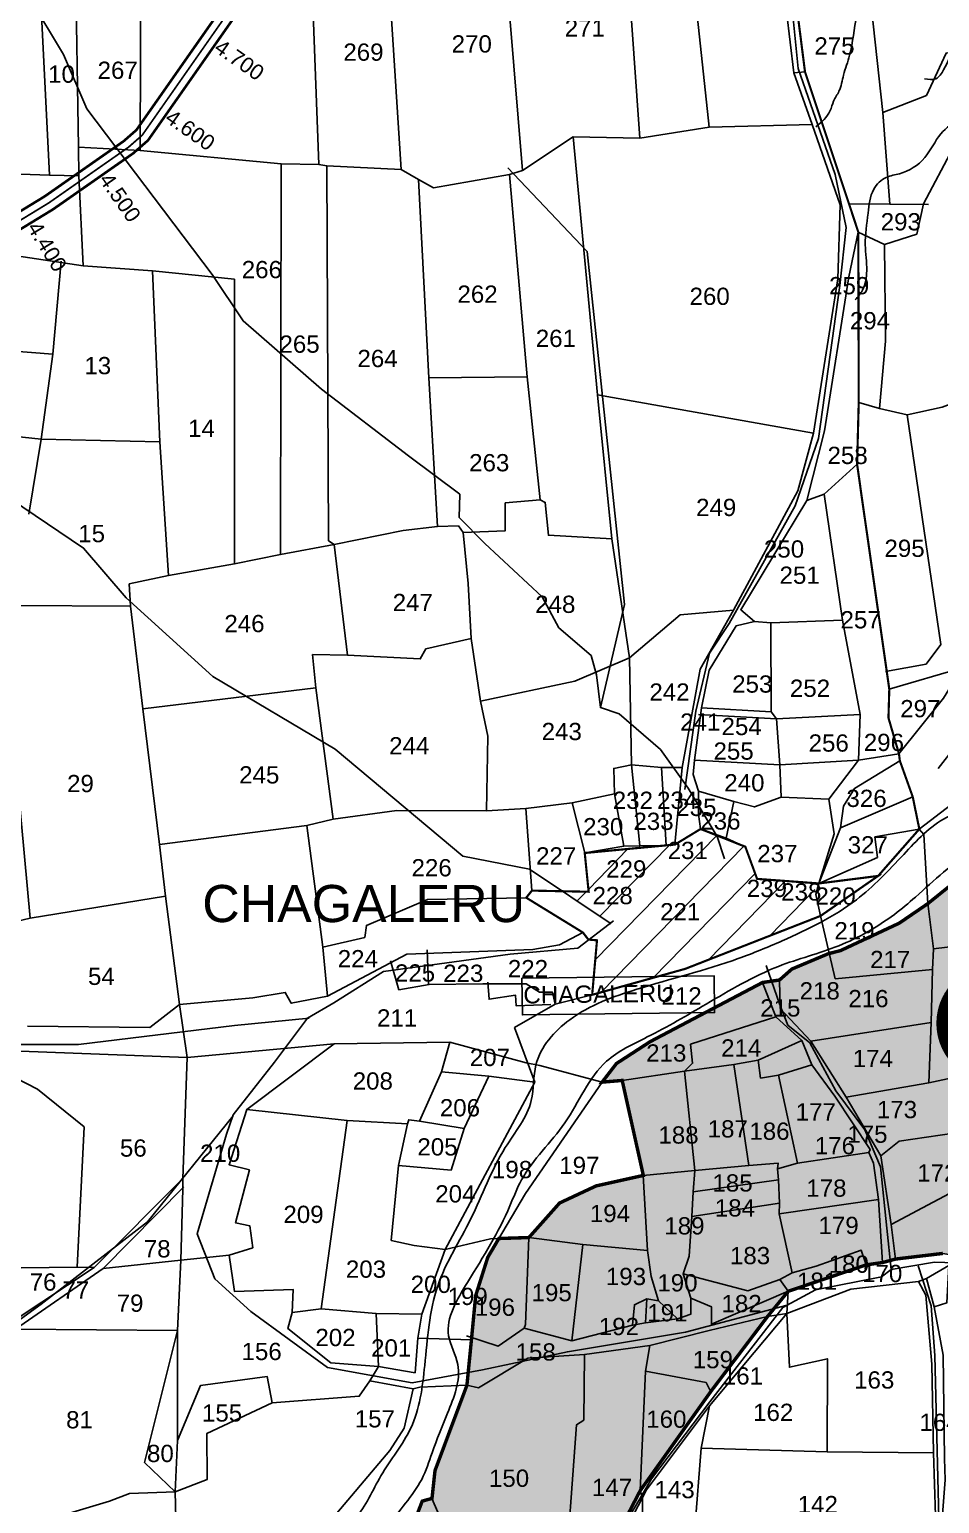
# Model space of a CAD drawing. Header units: inches. Extents: x 206739 to 240559, y 1587423 to 1599564.
# Drawn here: x 214843 to 215906, y 1592646 to 1594366 of the extents above; entities that cross this region are included whole.
import ezdxf
from ezdxf.enums import TextEntityAlignment as Align

# ---------------------------------------------------------------- set-up
doc = ezdxf.new("R2010")
doc.units = ezdxf.units.IN
doc.header["$MEASUREMENT"] = 0
doc.linetypes.add('HIDDEN2', pattern=[0.1875, 0.125, -0.0625])
for name, color, linetype in [('BLOCK', 72, 'Continuous'), ('CANAL1', 7, 'Continuous'), ('CSMark', 72, 'Continuous'), ('PLOT', 7, 'Continuous'), ('PLOT NO', 7, 'Continuous'), ('PLOTS', 7, 'Continuous'), ('PLOTS NO', 7, 'Continuous'), ('RAOD', 1, 'Continuous'), ('STREAM', 4, 'Continuous'), ('text2', 7, 'Continuous'), ('WUA-17', 3, 'Continuous')]:
    doc.layers.add(name, color=color, linetype=linetype)
doc.styles.add('FONT1', font='Arial')
doc.styles.get("Standard").update_dxf_attribs({"font": 'arial.ttf'})

# ---------------------------------------------------------------- blocks, each defined once
blk = doc.blocks.new('CIRCLE-BOX')
for p, q in [((-0.5, 0), (0.5, 0)), ((0, 0.5), (0, -0.5))]:
    blk.add_line(p, q)
blk.add_circle((0, 0), 0.2)

msp = doc.modelspace()

# ---------------------------------------------------------------- hatches: boundary and pattern name
at = {"layer": 'PLOT'}
h = msp.add_hatch(dxfattribs=at)
h.set_pattern_fill('ANSI31', color=30, scale=252.373953, angle=0.66535654)
h.set_pattern_definition([(45.66536, (212354.68, 1590599.344), (-22.56445, 22.04638), [])])
h.paths.add_polyline_path([(215491.47929, 1593405.25789), (215496.02062, 1593360.02121), (215465.726, 1593360.62489), (215521.32094, 1593323.31304), (215496.33276, 1593304.13013), (215505.76599, 1593303.3836), (215500.14356, 1593239.75745), (215608.84251, 1593270.07619), (215766.70362, 1593331.83827), (215758.4385, 1593370.20148), (215692.61777, 1593375.04205), (215678.86293, 1593412.58804), (215626.6792, 1593433.27467), (215596.78092, 1593415.1069), (215586.34213, 1593414.07766), (215585.69651, 1593414.07016)])
h.paths.add_polyline_path([(215675.56167, 1593347.98295), (215732.93242, 1593348.64921), (215732.57306, 1593379.59306), (215675.20231, 1593378.9268)], flags=24)
h.paths.add_polyline_path([(215715.66431, 1593343.8892), (215773.03506, 1593344.55546), (215772.6757, 1593375.49931), (215715.30495, 1593374.83305)], flags=9)
h.paths.add_polyline_path([(215621.32977, 1593426.67614), (215678.70052, 1593427.34239), (215678.34116, 1593458.28624), (215620.97041, 1593457.61998)], flags=9)
h.paths.add_polyline_path([(215583.19509, 1593392.2904), (215640.56584, 1593392.95666), (215640.20649, 1593423.90051), (215582.83574, 1593423.23425)], flags=24)
h.paths.add_polyline_path([(215511.45148, 1593370.70343), (215568.81534, 1593371.3696), (215568.45623, 1593402.2928), (215511.09236, 1593401.62662)], flags=24)
h.paths.add_polyline_path([(215495.58765, 1593339.61598), (215552.95151, 1593340.28215), (215552.59239, 1593371.20535), (215495.22853, 1593370.53917)], flags=25)
h.paths.add_polyline_path([(215574.47665, 1593321.20474), (215631.66837, 1593321.86891), (215631.31525, 1593352.27569), (215574.12353, 1593351.61151)], flags=24)
h.paths.add_polyline_path([(215755.69833, 1593339.09041), (215813.0622, 1593339.75659), (215812.70308, 1593370.67978), (215755.33922, 1593370.0136)], flags=9)
at = {"layer": 'PLOTS NO', "true_color": 0xa953a0}
h = msp.add_hatch(dxfattribs=at)
h.set_pattern_fill('ANSI31', color=215)
h.set_pattern_definition([(45, (0, 0), (-0.088388347648, 0.088388347648), [])])
h.paths.add_polyline_path([(215342.27327, 1591991.47668), (215173.42197, 1591999.80017), (215091.36378, 1592003.3464), (215109.64042, 1592159.27087), (215099.69859, 1592278.80748), (215089.01633, 1592277.97121), (215084.93405, 1592434.46688), (215184.90411, 1592465.03238), (215268.06811, 1592522.13406), (215264.97401, 1592552.4421), (215301.80642, 1592648.78536), (215313.21043, 1592651.98486), (215316.69924, 1592684.42877), (215353.96316, 1592784.02219), (215359.25718, 1592837.22717), (215364.17975, 1592888.64458), (215378.28926, 1592933.34777), (215391.23475, 1592955.31189), (215426.29826, 1592956.43436), (215462.0934, 1592996.73728), (215504.82869, 1593016.72046), (215559.84355, 1593028.9297), (215535.18113, 1593139.79917), (215511.71761, 1593137.79598), (215528.48786, 1593159.54721), (215568.00298, 1593185.16421), (215698.97428, 1593254.11784), (215718.77476, 1593257.01557), (215733.1209, 1593269.75889), (215775.44278, 1593287.59098), (215790.08364, 1593291.38158), (215858.45228, 1593323.33088), (215892.05814, 1593346.28423), (215979.42934, 1593416.81752), (216083.42758, 1593484.95325), (216137.62906, 1593521.25673), (216203.98207, 1593562.27494), (216207.16067, 1593551.33524), (216245.50519, 1593569.57186), (216253.82895, 1593588.57271), (216282.35277, 1593549.87596), (216293.54484, 1593637.20914), (216367.88789, 1593679.69826), (216416.11453, 1593704.95572), (216538.81063, 1593729.24859), (216644.69952, 1593741.525), (216750.19937, 1593775.07026), (216865.76794, 1593795.08631), (216890.54875, 1593687.83884), (216908.6737, 1593610.89081), (216925.7237, 1593603.56914), (216976.38203, 1593613.67006), (216990.14114, 1593606.02464), (216983.30638, 1593584.96872), (216952.49792, 1593568.26875), (216882.78881, 1593515.90211), (216775.75409, 1593456.51234), (216754.3826, 1593446.99545), (216633.68415, 1593405.02931), (216544.95603, 1593350.06047), (216497.35258, 1593328.04911), (216429.79628, 1593307.03225), (216385.44246, 1593295.78789), (216357.63881, 1593285.96194), (216371.05387, 1593256.32272), (216338.11851, 1593219.97475), (216322.39558, 1593231.00119), (216288.92253, 1593232.74383), (216253.66204, 1593227.74202), (216171.59852, 1593182.08549), (216173.47828, 1593158.41076), (216179.78066, 1593132.77011), (216161.55675, 1593126.13367), (216136.44342, 1593116.45192), (216115.76961, 1593107.81014), (216103.53775, 1593096.30112), (216095.55023, 1593102.63317), (216077.83233, 1593095.01416), (216107.1478, 1593040.9908), (216035.4247, 1592998.64371), (216022.49738, 1593004.42418), (215999.10301, 1592974.49951), (215970.84696, 1592971.02465), (215977.98579, 1592949.00143), (215977.59692, 1592940.15446), (215943.27721, 1592931.89594), (215909.28373, 1592937.88737), (215854.29472, 1592931.35381), (215839.10119, 1592927.24739), (215819.9579, 1592924.56884), (215728.8704, 1592893.69633), (215704.90434, 1592864.39976), (215638.47296, 1592776.54932), (215556.25211, 1592661.11198), (215497.91205, 1592548.62727), (215472.17072, 1592477.61944), (215462.04479, 1592371.13654), (215452.30303, 1592272.59134), (215418.94026, 1592231.58558), (215369.71946, 1592098.50295), (215374.05938, 1592095.63443)])
at = {"layer": 'text2'}
h = msp.add_hatch(dxfattribs=at)
h.set_pattern_fill('ANSI31', color=5)
h.set_pattern_definition([(45, (25108.10518, -19472.46764), (-0.088388347648, 0.088388347648), [])])
edge = h.paths.add_edge_path()
edge.add_arc((215971.5384, 1593206.14302), 69.0505, 0, 360)
h.paths.add_polyline_path([(215892.87537, 1593175.11982), (216050.20143, 1593175.11982), (216050.20143, 1593237.16621), (215892.87537, 1593237.16621)], flags=9)

# ---------------------------------------------------------------- linework, layer by layer
at = {"layer": 'CANAL1', "color": 200, "linetype": 'ByBlock', "ltscale": 40, "const_width": 3}
for points in [[(213252.4062, 1592975.14226), (213630.99429, 1593342.6251), (213638.20071, 1593341.42403), (213994.78615, 1593556.36581), (214370.28906, 1593865.95597), (214659.82732, 1594102.67306, -0.2599863057), (214682.84196, 1594106.78144), (214726.25785, 1594091.81045, 0.2236230464), (214731.33945, 1594092.36114), (214861.0731, 1594171.53682), (214953.44237, 1594236.09599), (214968.2536, 1594249.05582), (215112.88071, 1594455.52347), (215123.63543, 1594468.07065, -0.0779542242), (215129.293, 1594472.89991), (215699.61109, 1594823.33633, 0.3073998411), (215702.38027, 1594829.48189), (215672.00743, 1595003.17652), (215670.99833, 1595109.13209), (215678.0076, 1595289.37034)], [(213265.5938, 1592962.85774), (213637.00571, 1593323.3749), (213641.79929, 1593322.57597), (214005.21385, 1593541.63419), (214381.71094, 1593852.04403), (214671.22047, 1594088.73763, -0.2599863057), (214676.97413, 1594089.76473), (214720.39002, 1594074.79374, 0.2236230464), (214740.7164, 1594076.99648), (214870.9269, 1594156.46318), (214964.55763, 1594221.90401), (214981.7464, 1594236.94418), (215127.11929, 1594444.47653), (215137.30205, 1594456.3564, -0.0779542242), (215138.71644, 1594457.56372), (215709.03454, 1594808.00014, 0.3073998411), (215720.11123, 1594832.58239), (215689.99257, 1595004.82348), (215689.00167, 1595108.86791), (215695.9924, 1595288.62966)]]:
    msp.add_lwpolyline(points, format="xyb", dxfattribs=at)
at = {"layer": 'CANAL1', "color": 1, "linetype": 'HIDDEN2', "ltscale": 50, "const_width": 2}
msp.add_lwpolyline([(213259, 1592969), (213634, 1593333), (213640, 1593332), (214000, 1593549), (214376, 1593859), (214672, 1594101), (214730, 1594081), (214866, 1594164), (214959, 1594229), (214975, 1594243), (215120, 1594450), (215132, 1594464), (215713, 1594821), (215681, 1595004), (215680, 1595109), (215687, 1595289)], dxfattribs=at)
at = {"layer": 'CSMark', "linetype": 'Continuous'}
for p in [(215053.71743, 1594355.37592), (215053.71743, 1594355.37592), (214996.34464, 1594273.47132), (214996.34464, 1594273.47132), (214924.95497, 1594205.20508), (214924.95497, 1594205.20508)]:
    msp.add_point(p, dxfattribs=at)
at = {"layer": 'PLOT', "color": 11, "const_width": 2.52374}
msp.add_lwpolyline([(215489.27157, 1593312.48475), (215495.76043, 1593304.17542), (215505.76599, 1593303.3836), (215500.14356, 1593239.75745), (215608.84251, 1593270.07619), (215766.70362, 1593331.83827), (215833.86455, 1593378.47286), (215881.95013, 1593433.22508), (215874.24348, 1593470.8181), (215859.21506, 1593512.86614), (215858.21155, 1593521.0266), (215845.92313, 1593562.93192), (215846.89596, 1593596.53967), (215814.75852, 1593820.68277), (215809.31289, 1593859.21006), (215811.22657, 1593931.20745), (215810.75153, 1594129.83305), (215799.91741, 1594162.84968), (215748.53002, 1594316.92863), (215718.54978, 1594552.52705)], dxfattribs=at)
at = {"layer": 'PLOT'}
for points in [[(215977.42326, 1594354.1354), (215951.96049, 1594347.16452), (215913.15185, 1594338.86068), (215890.14614, 1594289.51126), (215839.28895, 1594269.6804), (215807.76155, 1594558.83413)], [(215709.37463, 1594550.18228), (215714.14955, 1594495.19372), (215735.55572, 1594315.86869), (215756.99782, 1594255.36949), (215789.64859, 1594161.92011), (215786.8534, 1594075.35056), (215758.50169, 1593895.23485), (215740.17441, 1593827.96575), (215665.00257, 1593688.62088), (215626.22656, 1593619.89636), (215605.27777, 1593505.0988), (215596.78092, 1593415.1069), (215586.34213, 1593414.07766), (215555.90286, 1593413.72416), (215537.28108, 1593413.05389), (215491.47929, 1593405.25789), (215496.02062, 1593360.02121), (215429.8199, 1593361.34038)], [(215534.80076, 1594536.56102), (215555.86313, 1594239.3993)], [(215636.79137, 1594252.34092), (215605.7226, 1594543.38785)], [(215419.02389, 1594201.80483), (215393.53614, 1594507.65002)], [(215018.54549, 1593228.56773), (215104.04188, 1593236.20976), (215142.00341, 1593242.56236), (215148.91145, 1593229.97457), (215191.07893, 1593238.06508), (215283.76756, 1593286.99847), (215430.89923, 1593292.66407), (215461.82793, 1593298.09046), (215489.27157, 1593312.48475), (215423.15381, 1593353.09913), (215429.8199, 1593361.34038), (215422.78927, 1593457.11207), (215376.89425, 1593454.6085), (215378.40796, 1593541.76468), (215369.81848, 1593582.65523), (215359.05459, 1593655.50201), (215355.48975, 1593719.74297), (215349.71808, 1593779.43946), (215343.98449, 1593787.26616), (215319.73067, 1593786.42069), (215309.67701, 1593959.65752), (215297.43731, 1594191.45227), (215277.23677, 1594202.79717), (215259.81777, 1594476.06009)], [(215171.31318, 1594467.91823), (215181.21946, 1594208.85598)], [(214972.47663, 1594225.22032), (214973.43345, 1594450.88439)], [(214776.30815, 1594199.63815), (214866.73771, 1594196.29775), (214900.9211, 1594195.4143), (214900.52958, 1594229.128), (214897.18412, 1594443.28007)], [(214854.91844, 1594438.44176), (214866.73771, 1594196.29775)], [(215810.75153, 1594129.83305), (215841.45075, 1594115.43768), (215879.03506, 1594127.65391), (215886.87615, 1594163.08417), (215921.51984, 1594228.46626), (215958.10396, 1594259.12577), (215977.42326, 1594354.1354)], [(215748.53002, 1594316.92863), (215735.55572, 1594315.86869)], [(215847.55236, 1594162.34171), (215839.28895, 1594269.6804)], [(215297.43731, 1594191.45227), (215315.0131, 1594181.73701), (215403.63221, 1594197.33974), (215419.02389, 1594201.80483), (215477.76817, 1594241.06418), (215555.86313, 1594239.3993), (215636.79137, 1594252.34092), (215756.99782, 1594255.36949)], [(215811.22657, 1593931.20745), (215835.56319, 1593923.95805), (215867.77979, 1593916.53515), (215908.52461, 1593925.72266), (215929.09187, 1593933.29988), (216014.45101, 1593974.19362), (216026.80525, 1593977.54763), (216060.87505, 1594013.40745), (216096.18711, 1594016.11077), (216088.29011, 1594063.71854), (216095.62259, 1594064.72099), (216186.24314, 1594087.32987), (216216.88587, 1594096.85871), (216328.76249, 1594124.92175), (216360.77671, 1594134.92516), (216452.33496, 1594164.05713), (216584.62154, 1594186.00045), (216667.443, 1594209.32633), (216684.37565, 1594225.00426), (216687.9659, 1594242.28771)], [(214900.52958, 1594229.128), (214972.47663, 1594225.22032), (215137.19222, 1594209.62573), (215181.21946, 1594208.85598), (215190.63997, 1594207.25734), (215277.23677, 1594202.79717)], [(215439.39069, 1593817.55896), (215445.33646, 1593814.40745), (215449.00487, 1593776.07181), (215523.18765, 1593771.83409), (215506.26891, 1593939.97579), (215477.76817, 1594241.06418)], [(215137.19222, 1594209.62573), (215136.24587, 1593753.49534)], [(214906.00187, 1594090.60862), (214900.9211, 1594195.4143)], [(215198.96292, 1593765.18049), (215192.52377, 1593769.66258), (215190.63997, 1594207.25734)], [(215403.63221, 1594197.33974), (215424.25039, 1593961.0741), (215439.39069, 1593817.55896), (215398.60643, 1593813.86477), (215398.71491, 1593781.39214), (215349.71808, 1593779.43946)], [(215799.91741, 1594162.84968), (215847.55236, 1594162.34171), (215892.74811, 1594162.08125)], [(215810.75153, 1594129.83305), (215799.69771, 1594077.5234), (215771.20972, 1593897.89441), (215750.50893, 1593816.84784), (215673.62265, 1593689.14351), (215689.44437, 1593675.38533), (215708.8254, 1593673.90324), (215792.22646, 1593676.86348), (215770.90677, 1593824.20136), (215750.50893, 1593816.84784)], [(215082.72197, 1593742.92562), (215082.60611, 1594074.80082), (214987.16821, 1594084.65596), (214906.00187, 1594090.60862), (214724.07646, 1594117.83319)], [(215841.45075, 1594115.43768), (215842.60265, 1594002.76277), (215835.56319, 1593923.95805)], [(214656.01339, 1594004.09365), (214870.66071, 1593987.29038), (214880.40163, 1594095.9693)], [(217044.86552, 1594088.45075), (216969.51987, 1594049.31107), (216894.27837, 1594014.33156), (216866.69707, 1594006.17616), (216851.96526, 1594003.70064), (216855.06967, 1593974.70074), (216826.10004, 1593953.64613), (216804.02975, 1593965.78699), (216804.59061, 1593992.02941), (216761.3551, 1593988.06764), (216707.17985, 1593981.96066), (216609.81153, 1593980.82202), (216434.60269, 1593909.80708), (216356.6691, 1593875.9353), (216267.26282, 1593872.30225), (216261.563, 1593866.18162), (216260.9017, 1593848.58724), (216226.79763, 1593818.94365), (216149.8427, 1593761.83018), (216068.32466, 1593675.25642), (215982.37539, 1593633.97939), (215932.02769, 1593621.28582), (215846.89596, 1593596.53967)], [(214870.66071, 1593987.29038), (214856.9748, 1593888.12855), (214995.63294, 1593884.98575), (214987.16821, 1594084.65596)], [(215424.25039, 1593961.0741), (215309.67701, 1593959.65752)], [(215758.50169, 1593895.23485), (215506.26891, 1593939.97579)], [(215867.77979, 1593916.53515), (215906.94039, 1593648.69672), (215889.87655, 1593625.67156), (215842.31336, 1593617.24782)], [(214623.88398, 1593913.16944), (214856.9748, 1593888.12855), (214842.67249, 1593800.81236)], [(214995.63294, 1593884.98575), (215005.85636, 1593728.93825)], [(215770.90677, 1593824.20136), (215809.31289, 1593859.21006)], [(215319.73067, 1593786.42069), (215279.54457, 1593781.61616), (215198.96292, 1593765.18049), (215136.24587, 1593753.49534), (215082.72197, 1593742.92562), (215005.85636, 1593728.93825), (214959.9652, 1593719.31918), (214961.33588, 1593693.41291), (214975.59928, 1593573.59779), (214995.19029, 1593415.07978), (215002.0517, 1593354.85553), (215018.54549, 1593228.56773)], [(215214.65085, 1593635.96999), (215198.96292, 1593765.18049)], [(215543.83795, 1593633.14746), (215523.18765, 1593771.83409)], [(214961.33588, 1593693.41291), (214824.7744, 1593694.20397)], [(215369.81848, 1593582.65523), (215479.85843, 1593605.92596), (215543.83795, 1593633.14746), (215602.77229, 1593683.31624), (215665.00257, 1593688.62088)], [(215764.84407, 1593369.7304), (215692.61777, 1593375.04205), (215678.86293, 1593412.58804), (215656.54937, 1593422.53164), (215626.6792, 1593433.27467), (215624.25882, 1593450.54685), (215624.38851, 1593477.60775), (215617.94727, 1593497.05122), (215619.53229, 1593513.48271), (215627.6829, 1593574.57343), (215636.49487, 1593618.59184), (215668.30222, 1593670.41847), (215689.44437, 1593675.38533), (215708.8254, 1593673.90324), (215708.97868, 1593570.19436), (215715.29116, 1593561.83934), (215812.90315, 1593566.9653), (215792.22646, 1593676.86348)], [(215197.86646, 1593444.86805), (215177.79232, 1593597.84283), (215173.91007, 1593636.78205), (215214.65085, 1593635.96999), (215299.59179, 1593631.81564), (215305.88789, 1593643.45552), (215359.05459, 1593655.50201)], [(215422.78927, 1593457.11207), (215476.74633, 1593463.84327), (215526.14877, 1593474.40069), (215525.37165, 1593503.90866), (215546.1761, 1593508.05694), (215543.83795, 1593633.14746)], [(215932.02769, 1593621.28582), (215910.20247, 1593586.05055), (215883.32694, 1593552.49292), (215858.21155, 1593521.0266)], [(215177.79232, 1593597.84283), (214975.59928, 1593573.59779)], [(215708.97868, 1593570.19436), (215627.6829, 1593574.57343)], [(215715.29116, 1593561.83934), (215624.21926, 1593566.99206)], [(215810.85785, 1593513.70992), (215719.02172, 1593508.20744), (215715.29116, 1593561.83934)], [(215812.90315, 1593566.9653), (215810.85785, 1593513.70992), (215858.21155, 1593521.0266)], [(214827.08789, 1593515.37858), (214844.41076, 1593329.31441), (214821.3627, 1593323.91502)], [(215546.1761, 1593508.05694), (215555.90286, 1593413.72416)], [(215586.34213, 1593414.07766), (215581.19306, 1593505.07014), (215546.1761, 1593508.05694)], [(215581.19306, 1593505.07014), (215605.27777, 1593505.0988)], [(215719.02172, 1593508.20744), (215619.53229, 1593513.48271)], [(215624.38851, 1593477.60775), (215665.36521, 1593465.36192), (215689.41316, 1593458.98723), (215720.80138, 1593470.44169), (215776.32512, 1593467.98131), (215810.85785, 1593513.70992)], [(215719.02172, 1593508.20744), (215720.80138, 1593470.44169)], [(215790.07647, 1593434.72137), (215793.33408, 1593460.04422), (215806.41421, 1593480.60155), (215859.21506, 1593512.86614)], [(216345.2596, 1593216.68663), (216511.56178, 1593307.22826), (216497.35258, 1593328.04911), (216487.25189, 1593449.47745), (216496.1317, 1593450.42662), (216494.97027, 1593459.29665), (216485.96073, 1593487.7462), (216412.6923, 1593471.66644), (216316.82127, 1593448.06966), (216271.50621, 1593441.78997), (216249.22076, 1593435.77772), (216199.03781, 1593411.16581), (216153.16726, 1593394.38807), (216092.66704, 1593383.19389), (216002.29157, 1593364.14739), (215989.05987, 1593366.02436), (215940.05338, 1593298.44447), (215898.44795, 1593293.5616), (215892.05814, 1593346.28423), (215887.07816, 1593426.77424), (215881.95013, 1593433.22508)], [(215526.14877, 1593474.40069), (215537.28108, 1593413.05389)], [(215874.24348, 1593470.8181), (215790.07647, 1593434.72137), (215764.84407, 1593369.7304)], [(215376.89425, 1593454.6085), (215272.28561, 1593454.72034), (215197.86646, 1593444.86805), (215167.24212, 1593437.35197)], [(215491.47929, 1593405.25789), (215476.74633, 1593463.84327)], [(215665.36521, 1593465.36192), (215656.54937, 1593422.53164)], [(215776.32512, 1593467.98131), (215782.61257, 1593427.53712), (215764.84407, 1593369.7304)], [(214995.19029, 1593415.07978), (215167.24212, 1593437.35197), (215185.62034, 1593295.40032), (215191.07893, 1593238.06508)], [(215301.17834, 1592867.12371), (215328.64064, 1592942.51196), (215381.51917, 1592955.00087), (215426.29826, 1592956.43436), (215462.0934, 1592996.73728), (215504.82869, 1593016.72046), (215559.84355, 1593028.9297), (215620.11239, 1593034.80582), (215682.96485, 1593040.53281), (215717.06202, 1593043.36467), (215716.53042, 1593036.65987), (215739.91744, 1593043.3256), (215822.96752, 1593055.55594), (215824.4799, 1593059.19104), (215783.50061, 1593121.26987), (215756.56106, 1593158.1039), (215744.65398, 1593186.28251), (215714.4689, 1593213.94437), (215698.97428, 1593254.11784), (215718.77476, 1593257.01557), (215733.1209, 1593269.75889), (215775.44278, 1593287.59098), (215790.08364, 1593291.38158), (215858.45228, 1593323.33088), (215892.05814, 1593346.28423), (215979.42934, 1593416.81752)], [(215764.84407, 1593369.7304), (215833.09796, 1593400.17682), (215830.15641, 1593424.09688), (215881.95013, 1593433.22508)], [(215833.86455, 1593378.47286), (215764.84407, 1593369.7304), (215761.35093, 1593356.6832), (215766.70362, 1593331.83827)], [(215002.0517, 1593354.85553), (214844.41076, 1593329.31441)], [(215185.62034, 1593295.40032), (215234.70461, 1593306.6605), (215236.68029, 1593320.79442), (215307.79686, 1593351.12509), (215423.15381, 1593353.09913)], [(215766.70362, 1593331.83827), (215783.83478, 1593258.45283), (215897.30171, 1593269.41155)], [(215456.80963, 1593228.67441), (215453.93165, 1593242.66006), (215438.54005, 1593242.93355), (215423.03823, 1593252.70254), (215372.34859, 1593252.56611), (215309.89821, 1593251.84086), (215274.66849, 1593245.55276), (215264.77133, 1593279.35494)], [(215309.00363, 1593250.92937), (215307.62065, 1593292.06787)], [(215898.44795, 1593293.5616), (215897.30171, 1593269.41155), (215895.61391, 1593207.57564), (215892.87534, 1593137.09261)], [(215698.97428, 1593254.11784), (215666.39771, 1593236.81073), (215568.00298, 1593185.16421), (215528.48786, 1593159.54721), (215511.71761, 1593137.79598), (215422.2093, 1593007.86525), (215378.28926, 1592933.34777), (215364.17975, 1592888.64458), (215359.25718, 1592837.22717), (215296.79566, 1592838.91468), (215301.17834, 1592867.12371)], [(215378.21057, 1593254.44657), (215379.79926, 1593234.56611), (215410.51939, 1593239.44534), (215411.57147, 1593226.79461), (215451.83168, 1593228.61892)], [(215934.56129, 1593145.92792), (215892.87534, 1593137.09261), (215796.53033, 1593120.16534), (215755.45778, 1593185.5155), (215719.61461, 1593223.90779), (215718.77476, 1593257.01557)], [(214841.1685, 1593203.1216), (214983.76397, 1593201.64986), (215018.54549, 1593228.56773), (215027.39601, 1593166.66206), (215022.27549, 1593025.32403), (215022.42199, 1593012.70888), (215020.0695, 1592930.1287), (215016.2982, 1592847.90692), (215016.07035, 1592719.53328), (215013.42373, 1592659.68058), (215014.99896, 1592598.18287)], [(215433.09351, 1593137.95559), (215409.60289, 1593201.44471), (215456.80963, 1593228.67441), (215500.14356, 1593239.75745)], [(215353.34119, 1592841.64111), (215390.39346, 1592829.66169), (215420.85264, 1592850.69829), (215476.5675, 1592835.83316), (215547.07534, 1592854.23242), (215562.56944, 1592856.82535), (215599.77451, 1592861.39401), (215615.30712, 1592867.1414), (215615.43592, 1592885.75748), (215606.48429, 1592913.92013), (215613.48777, 1592934.68434), (215616.37071, 1592980.87635), (215618.10756, 1593009.90969), (215620.11239, 1593034.80582), (215608.06115, 1593150.43889), (215617.30009, 1593159.88755), (215615.08636, 1593182.02048), (215714.4689, 1593213.94437)], [(215755.45778, 1593185.5155), (215895.61391, 1593207.57564)], [(215744.65398, 1593186.28251), (215693.84152, 1593163.36588), (215665.41628, 1593158.4737), (215608.06115, 1593150.43889), (215535.18113, 1593139.79917), (215511.71761, 1593137.79598), (215439.16348, 1593157.42474), (215423.13381, 1593160.36558), (215334.1842, 1593184.34856), (215199.1227, 1593182.44307), (215027.39601, 1593166.66206), (214761.11857, 1593176.72474)], [(214899.07097, 1592921.70572), (214907.4665, 1593085.64466), (214852.80011, 1593129.76399), (214761.11857, 1593176.72474)], [(215284.44792, 1593089.06386), (215214.02397, 1593092.908), (215097.29003, 1593106.00307), (215199.1227, 1593182.44307)], [(215328.64064, 1592942.51196), (215292.48578, 1592947.00955), (215265.61274, 1592953.09278), (215274.20049, 1593040.32875), (215284.44792, 1593089.06386), (215285.99215, 1593093.87828), (215298.81012, 1593092.42832), (215324.14526, 1593149.88072), (215334.1842, 1593184.34856)], [(215665.41628, 1593158.4737), (215682.96485, 1593040.53281)], [(215739.91744, 1593043.3256), (215717.42403, 1593145.88894), (215696.71967, 1593142.55505), (215693.84152, 1593163.36588)], [(215274.20049, 1593040.32875), (215335.50543, 1593035.1621), (215350.94314, 1593083.70599), (215379.40777, 1593144.92659)], [(215324.14526, 1593149.88072), (215379.40777, 1593144.92659), (215433.09351, 1593137.95559), (215328.64064, 1592942.51196)], [(215717.42403, 1593145.88894), (215756.56106, 1593158.1039)], [(215426.29826, 1592956.43436), (215489.43286, 1592948.17255), (215564.7144, 1592941.4527), (215559.84355, 1593028.9297), (215535.18113, 1593139.79917)], [(215796.53033, 1593120.16534), (215837.14389, 1593051.86235), (215848.9111, 1592971.57358), (215854.29472, 1592931.35381), (215909.28373, 1592937.88737), (215943.27721, 1592931.89594), (215977.59692, 1592940.15446), (215977.98579, 1592949.00143), (215970.84696, 1592971.02465), (215960.18245, 1593042.62291), (215958.02784, 1593058.80907), (215938.10775, 1593080.68385), (215858.59656, 1593068.95302), (215837.14389, 1593051.86235)], [(215097.29003, 1593106.00307), (215076.43826, 1593041.40801), (215100.11145, 1593035.2876), (215084.02697, 1592973.54586), (215100.46798, 1592970.13943), (215103.96493, 1592944.59875), (215076.46362, 1592935.88552), (215020.0695, 1592930.1287), (214929.42827, 1592920.11436)], [(215184.02797, 1592873.27927), (215214.02397, 1593092.908)], [(215350.94314, 1593083.70599), (215298.81012, 1593092.42832)], [(215822.96752, 1593055.55594), (215828.41489, 1593043.05766), (215834.31292, 1593000.87888), (215839.10119, 1592927.24739), (215854.29472, 1592931.35381)], [(215848.9111, 1592971.57358), (215885.55748, 1592991.15781), (215917.32225, 1593007.73785), (215941.55927, 1593037.49418), (215960.18245, 1593042.62291)], [(214489.33096, 1592606.2286), (214491.63395, 1592668.44629), (214491.69645, 1592745.39065), (214557.30791, 1592749.40584), (214684.98855, 1592758.75064), (214700.70864, 1592925.69698), (214723.04765, 1592925.41204), (214833.68803, 1592920.98126), (214899.07097, 1592921.70572), (214919.11276, 1592921.50316), (215022.27549, 1593025.32403)], [(215618.10756, 1593009.90969), (215717.57678, 1593023.75924)], [(215839.10119, 1592927.24739), (215819.9579, 1592924.56884), (215814.08575, 1592941.57831), (215761.39412, 1592923.0891), (215733.39872, 1592915.07483), (215718.36043, 1592984.10259), (215718.79244, 1592996.60248), (215717.57678, 1593023.75924), (215716.53042, 1593036.65987)], [(214081.16312, 1591965.01333), (214222.1577, 1592099.51271), (214289.82417, 1592180.59473), (214288.66653, 1592189.69169), (214318.25071, 1592239.09134), (214403.71038, 1592344.07289), (214414.07528, 1592387.64292), (214492.85247, 1592462.30987), (214589.56638, 1592559.09237), (214672.19934, 1592608.2685), (214690.83013, 1592725.16824), (214762.89688, 1592804.71485), (214827.25003, 1592849.61267), (214929.42827, 1592920.11436), (215023.66447, 1593015.79339)], [(215718.79244, 1592996.60248), (215616.37071, 1592980.87635)], [(215718.36043, 1592984.10259), (215834.31292, 1593000.87888)], [(215426.29826, 1592956.43436), (215422.52, 1592854.91796), (215420.85264, 1592850.69829)], [(215076.46362, 1592935.88552), (215082.62965, 1592893.6436), (215151.22544, 1592895.72179), (215150.04416, 1592868.94187)], [(215476.5675, 1592835.83316), (215489.43286, 1592948.17255)], [(215564.7144, 1592941.4527), (215569.06172, 1592911.02558), (215577.39054, 1592882.7443), (215599.77451, 1592861.39401)], [(214685.286, 1592728.13347), (214760.15695, 1592811.42734), (214826.68649, 1592860.36182), (214919.11276, 1592921.50316)], [(215264.97401, 1592552.4421), (215301.80642, 1592648.78536), (215313.21043, 1592651.98486), (215316.69924, 1592684.42877), (215353.96316, 1592784.02219), (215367.38667, 1592781.05653), (215425.00463, 1592815.6168), (215491.00707, 1592819.95077), (215567.39345, 1592830.2495), (215636.81048, 1592848.00122), (215704.90434, 1592864.39976), (215727.18023, 1592867.78001), (215801.82786, 1592896.29496), (215881.16579, 1592905.24316), (215890.50063, 1592908.47312), (215916.20663, 1592923.93348), (215914.03663, 1592880.20655), (215899.3624, 1592875.57677), (215909.88918, 1592819.04439), (215911.40999, 1592698.55414), (215912.14686, 1592673.5671), (215908.29408, 1592622.93221)], [(215606.48429, 1592913.92013), (215681.66061, 1592894.34714), (215719.10878, 1592907.57214), (215733.39872, 1592915.07483)], [(215719.10878, 1592907.57214), (215728.8704, 1592893.69633), (215727.18023, 1592867.78001)], [(215881.16579, 1592905.24316), (215889.57699, 1592889.01014), (215896.65873, 1592808.59989), (215898.40262, 1592705.04196), (215900.76093, 1592631.93146), (215881.3755, 1592611.72534), (215863.38044, 1592568.79014), (215844.59036, 1592497.31901), (215829.83417, 1592413.78347), (215789.10094, 1592303.50123), (215769.99965, 1592199.65514), (215730.80588, 1592015.24601)], [(215899.3624, 1592875.57677), (215890.50063, 1592908.47312)], [(215577.39054, 1592882.7443), (215563.77794, 1592884.93763), (215549.4581, 1592877.9763), (215547.07534, 1592854.23242)], [(215562.56944, 1592856.82535), (215563.77794, 1592884.93763)], [(215728.8704, 1592893.69633), (215639.32403, 1592855.43822), (215639.49192, 1592875.42467), (215615.43592, 1592885.75748)], [(215301.17834, 1592867.12371), (215248.21604, 1592867.61775), (215184.02797, 1592873.27927), (215150.04416, 1592868.94187), (215144.83664, 1592850.15332), (215195.11732, 1592810.32405), (215250.90411, 1592806.04347), (215240.61561, 1592789.33369)], [(215296.79566, 1592838.91468), (215293.46966, 1592798.54622), (215250.90411, 1592806.04347), (215248.21604, 1592867.61775)], [(215382.11928, 1592094.7705), (215427.41118, 1592231.94668), (215455.97225, 1592262.98219), (215461.83566, 1592315.03701), (215478.30284, 1592476.00104), (215499.40213, 1592538.50984), (215563.64705, 1592661.84419), (215636.971, 1592759.94392), (215727.18023, 1592867.78001), (215730.30062, 1592804.99359), (215774.63999, 1592815.06393), (215774.42222, 1592706.22776), (215898.40262, 1592705.04196)], [(214827.25003, 1592849.61267), (215016.2982, 1592847.90692), (214977.71181, 1592694.04896), (215013.42373, 1592659.68058)], [(215462.04479, 1592371.13654), (215472.17072, 1592477.61944), (215497.91205, 1592548.62727), (215556.25211, 1592661.11198), (215638.47296, 1592776.54932), (215704.90434, 1592864.39976)], [(215547.2128, 1592459.65327), (215478.30284, 1592476.00104), (215459.00172, 1592480.24729), (215456.89573, 1592490.79275), (215467.54336, 1592541.78407), (215481.95768, 1592737.90894), (215490.58346, 1592743.38382), (215491.00707, 1592819.95077)], [(215638.47296, 1592776.54932), (215633.03439, 1592787.29307), (215562.5535, 1592800.44646), (215567.39345, 1592830.2495)], [(215562.5535, 1592800.44646), (215556.25211, 1592661.11198), (215559.03116, 1592652.09477), (215558.47088, 1592617.19397), (215566.52211, 1592616.80507), (215619.79763, 1592616.29813), (215793.06618, 1592607.56313), (215881.3755, 1592611.72534)], [(215189.12182, 1592619.42244), (215263.94848, 1592707.87013), (215280.86714, 1592733.8775), (215291.09413, 1592780.02574), (215240.61561, 1592789.33369), (215228.34208, 1592771.12353), (215126.8288, 1592763.49191), (215050.6118, 1592727.76206), (215050.74432, 1592673.85643), (215013.42373, 1592659.68058), (214960.09241, 1592657.7473), (214936.85033, 1592648.68969), (214855.18179, 1592624.27223)], [(215016.07035, 1592719.53328), (215043.01625, 1592783.61105), (215120.75342, 1592794.26972), (215126.8288, 1592763.49191)], [(215353.96316, 1592784.02219), (215299.12136, 1592781.84468), (215291.09413, 1592780.02574)], [(215774.42222, 1592706.22776), (215627.2162, 1592710.65944), (215636.971, 1592759.94392)], [(215627.2162, 1592710.65944), (215619.79763, 1592616.29813)], [(215313.21043, 1592651.98486), (215329.86081, 1592613.68145), (215372.00209, 1592583.57636), (215403.69948, 1592562.03219), (215467.54336, 1592541.78407)]]:
    msp.add_lwpolyline(points, dxfattribs=at)
at = {"layer": 'PLOT', "color": 30, "const_width": 2.52374}
msp.add_lwpolyline([(215500.14356, 1593239.75745), (215505.76599, 1593303.3836), (215495.76043, 1593304.17542), (215489.27157, 1593312.48475), (215423.15381, 1593353.09913), (215429.8199, 1593361.34038), (215496.02062, 1593360.02121), (215491.47929, 1593405.25789), (215596.78092, 1593415.1069), (215626.6792, 1593433.27467), (215678.86293, 1593412.58804), (215692.61777, 1593375.04205), (215764.84407, 1593369.7304), (215833.86455, 1593378.47286), (215766.70362, 1593331.83827), (215608.84251, 1593270.07619), (215608.84251, 1593270.07619), (215500.14356, 1593239.75745)], dxfattribs=at)
at = {"layer": 'PLOT'}
msp.add_lwpolyline([(215418.18064, 1593259.29697), (215642.47166, 1593261.9017), (215642.97041, 1593218.95457), (215418.67939, 1593216.34983)], close=True, dxfattribs=at)
at = {"layer": 'PLOTS'}
msp.add_lwpolyline([(215881.95013, 1593433.22508), (215957.99985, 1593491.4968), (216023.8638, 1593507.39365), (215962.45937, 1593515.9785), (216079.87464, 1593550.53303), (216237.03973, 1593671.36364), (216354.5054, 1593755.12727), (216484.99023, 1593760.77017), (216535.49935, 1593768.84763), (216629.77395, 1593800.8424), (216633.65772, 1593789.18299), (216802.81336, 1593828.60189), (216854.25334, 1593854.74147), (216904.47794, 1593889.36986), (216945.36013, 1593907.7366), (216998.78382, 1593907.77039), (217086.89244, 1593885.86021), (217146.30192, 1593875.99095), (217160.59146, 1593884.07629), (217219.99281, 1593978.40877), (217169.18519, 1594096.52895)], dxfattribs=at)
at = {"layer": 'RAOD'}
for points in [[(215706.38232, 1594588.71251), (215726.77439, 1594457.36785), (215740.47322, 1594320.8082), (215783.55058, 1594197.09213), (215796.55926, 1594135.29868), (215789.19643, 1594067.53409), (215764.45744, 1593888.85088), (215736.9497, 1593810.50573), (215660.01804, 1593673.20977), (215636.87591, 1593638.55099), (215621.03917, 1593570.65051), (215608.11683, 1593479.51117)], [(214804.17854, 1594468.15944), (214883.25782, 1594337.35754), (214910.29017, 1594273.79304), (215056.46355, 1594080.43528), (215092.66729, 1594026.24996), (215184.33483, 1593946.43617), (215285.84739, 1593868.68195), (215345.6843, 1593824.02273), (215344.96996, 1593796.69889), (215374.72035, 1593766.63652), (215441.83827, 1593704.1215), (215461.30114, 1593668.22216), (215498.80166, 1593635.75776), (215505.19646, 1593613.25365), (215509.85989, 1593575.06537), (215531.57534, 1593567.57641), (215579.83588, 1593525.88307), (215612.31439, 1593481.10354), (215645.97082, 1593424.6616), (215654.67027, 1593398.62412)], [(215522.30294, 1593322.65398), (215427.09793, 1593386.54964), (215349.39132, 1593401.67493), (215200.01052, 1593526.38099), (215057.33221, 1593611.09561), (214956.26772, 1593702.95526), (214906.5781, 1593761.1465), (214764.66678, 1593856.55518), (214709.63096, 1593914.6843), (214602.32361, 1593946.38399), (214410.45981, 1594022.97153), (214283.03257, 1594098.95899), (214195.07996, 1594152.25372), (214082.59366, 1594246.22326), (213981.75288, 1594334.98546)], [(215904.10444, 1593504.00975), (215965.6529, 1593583.19127), (216088.49948, 1593686.268), (216132.37203, 1593759.52217), (216323.19753, 1593849.12168), (216395.20486, 1593949.82468), (216510.42474, 1594018.03783), (216568.12468, 1594051.18483), (216599.36668, 1594127.3394), (216713.0109, 1594254.38429)], [(215509.85989, 1593575.06537), (215537.79179, 1593695.10993), (215494.46788, 1594107.26961), (215401.73091, 1594204.94591)], [(215727.81779, 1592877.55617), (215609.05565, 1592845.89438), (215471.19351, 1592823.13336), (215372.32827, 1592802.17978), (215290.08823, 1592786.9787), (215191.12282, 1592804.59244), (215101.68404, 1592870.26685), (215059.95126, 1592908.14403), (215039.31882, 1592960.6973), (215073.56033, 1593077.2393), (215081.08757, 1593099.55531), (215129.43396, 1593161.07657), (215167.76706, 1593212.64748), (215198.70837, 1593230.23395), (215256.67907, 1593267.02862), (215404.38774, 1593287.08257), (215483.28243, 1593294.11166), (215525.17789, 1593326.27393)], [(215169.99145, 1593212.67331), (215082.77465, 1593203.88044), (214900.60738, 1593181.75918), (214682.82605, 1593181.8885), (214488.69683, 1593184.07976), (214336.1071, 1593201.20201), (214145.18988, 1593226.89142), (214067.27191, 1593231.5437), (213982.75173, 1593230.00643), (213820.37282, 1593275.91216)], [(215703.12568, 1593274.05311), (215718.60358, 1593229.19674), (215728.45596, 1593204.40359), (215754.19839, 1593183.53385), (215784.51929, 1593127.49879), (215818.38667, 1593082.28617), (215836.69171, 1593039.15696), (215844.0092, 1592967.27009), (215849.1002, 1592919.13571), (215899.8222, 1592927.81092), (215959.08359, 1592925.91156)], [(214050.37487, 1591952.5546), (214213.01903, 1592100.13115), (214282.25518, 1592182.03473), (214316.70015, 1592251.01548), (214397.30918, 1592342.20322), (214411.18263, 1592393.52184), (214544.10366, 1592520.60014), (214596.58721, 1592569.77221), (214665.14694, 1592608.38051), (214689.73833, 1592730.12552), (214774.04357, 1592818.59135), (214856.92856, 1592878.7285), (214981.2683, 1592974.67412), (215081.29667, 1593098.56355)], [(215426.26888, 1592060.15707), (215464.47736, 1592204.5179), (215470.33562, 1592272.91978), (215474.0521, 1592286.80113), (215457.72597, 1592309.30614), (215475.02821, 1592471.42153), (215488.59176, 1592520.35735), (215542.57739, 1592628.85902), (215569.21932, 1592675.009), (215637.37264, 1592764.5983), (215722.47697, 1592874.64202), (215760.71849, 1592895.50799), (215837.72929, 1592910.52383), (215849.1002, 1592919.13571)], [(215727.84452, 1591989.13018), (215791.41016, 1592270.57781), (215825.18306, 1592396.72832), (215838.53862, 1592442.43968), (215876.77991, 1592591.60618), (215904.80509, 1592628.61498), (215900.15239, 1592818.89064), (215895.92382, 1592876.86379), (215880.56898, 1592923.45854)]]:
    msp.add_lwpolyline(points, dxfattribs=at)
at = {"layer": 'STREAM'}
for points in [[(215817.91695, 1594428.13483), (215815.37143, 1594409.72469), (215808.78879, 1594382.5369), (215800.5828, 1594336.25002), (215793.49231, 1594313.19194), (215788.19313, 1594294.29031), (215781.88891, 1594282.72922), (215777.87847, 1594271.6543), (215761.08352, 1594252.61916)], [(215887.92304, 1594308.85038), (215901.24031, 1594308.82523), (215910.29798, 1594319.17968), (215924.18922, 1594347.21179), (215942.03243, 1594364.24206), (215954.45215, 1594364.02667), (215958.78311, 1594362.99811), (215973.01468, 1594361.72489), (215987.98061, 1594359.2015), (215996.42502, 1594360.37846), (216003.58277, 1594363.87799), (216008.39717, 1594367.70994), (216019.18076, 1594368.91406), (216025.9076, 1594378.52217)], [(215983.98153, 1594360.62031), (215978.84962, 1594331.20027), (215971.17204, 1594297.72082), (215956.39093, 1594280.56616), (215906.93375, 1594244.44914), (215888.20784, 1594216.79874), (215858.75308, 1594198.03444), (215843.24542, 1594193.82448), (215828.71554, 1594179.83907), (215822.12335, 1594152.12915), (215818.80991, 1594114.95835), (215820.56707, 1594084.84102), (215815.64299, 1594062.33173), (215807.1353, 1594050.71902)], [(217253.67066, 1594038.55832), (217240.27522, 1594000.1391), (217216.90735, 1593946.39079), (217184.91343, 1593880.55611), (217157.03489, 1593857.64297), (217098.35568, 1593864.79865), (216993.2978, 1593892.62209), (216925.12882, 1593882.61027), (216852.11911, 1593837.91745), (216801.13158, 1593818.424), (216757.96509, 1593800.8654), (216691.65215, 1593789.95313), (216592.00948, 1593777.22661), (216535.02472, 1593757.66351), (216420.78214, 1593742.04555), (216364.04996, 1593740.46469), (216328.13096, 1593721.40984), (216280.57074, 1593684.8989), (216215.1634, 1593635.73348), (216144.59827, 1593579.34331), (216086.94779, 1593537.64407), (216042.17156, 1593499.78244), (215991.76846, 1593469.69259), (215913.60022, 1593446.65643), (215863.67747, 1593403.4886), (215808.46209, 1593350.75348), (215721.81775, 1593302.72446), (215670.71499, 1593282.09073), (215552.09473, 1593246.13755), (215474.07103, 1593210.65586), (215434.54072, 1593158.10289), (215429.02526, 1593116.54813), (215398.7535, 1593061.33661), (215358.59371, 1592978.54153), (215319.82978, 1592899.71999), (215304.72218, 1592807.11845), (215288.49893, 1592734.09077), (215253.5886, 1592678.23766), (215223.25259, 1592628.55749), (215187.19877, 1592594.48522), (215158.37161, 1592528.88788), (215125.56308, 1592493.47027), (215033.01351, 1592477.18221), (214983.23865, 1592472.4551), (214938.35372, 1592473.18505), (214858.59274, 1592468.1097), (214789.45833, 1592461.77473), (214695.23608, 1592458.83711), (214624.92736, 1592474.15588), (214540.21593, 1592498.06653), (214450.76807, 1592532.52539), (214383.25399, 1592570.67283), (214307.42015, 1592585.00542), (214241.55245, 1592575.48133), (214124.29072, 1592561.21133), (214082.57344, 1592577.78415), (214030.46518, 1592575.33498), (213989.84186, 1592577.16825), (213973.0843, 1592589.88186), (213922.04324, 1592574.99787)], [(217297.19226, 1594004.22801), (217281.38712, 1593969.92949), (217270.54386, 1593931.93017), (217250.63805, 1593901.92068), (217226.51011, 1593861.7433), (217202.01721, 1593845.95967), (217183.34645, 1593834.17843), (217131.31122, 1593830.10482), (217091.1645, 1593823.85639), (217067.81104, 1593816.64655), (216970.97457, 1593822.71569), (216923.59178, 1593816.67235), (216862.68871, 1593803.82245), (216784.21498, 1593784.11898), (216732.75166, 1593780.63023), (216680.73517, 1593760.85116), (216576.44592, 1593746.63007), (216531.79777, 1593729.3432), (216481.48497, 1593726.44602), (216435.29634, 1593717.23634), (216378.34333, 1593698.26728), (216323.98297, 1593670.17052), (216280.62304, 1593641.62332), (216235.29501, 1593608.1384), (216198.03091, 1593572.58848), (216138.21733, 1593540.66998), (216073.97282, 1593491.64254), (216037.91274, 1593457.39791), (215976.34447, 1593419.28808), (215946.10803, 1593406.79431), (215877.48765, 1593353.8548), (215852.83877, 1593333.61996), (215787.87129, 1593297.01585), (215717.46688, 1593272.8903), (215633.19967, 1593228.83429), (215564.33281, 1593190.50333), (215516.97448, 1593162.1973), (215468.26939, 1593090.39114), (215417.65358, 1593023.65141), (215404.11519, 1592993.42512), (215354.6088, 1592904.0707), (215332.64559, 1592841.82712), (215343.22193, 1592808.18007), (215331.37847, 1592751.60523), (215313.39884, 1592705.13634), (215301.19011, 1592674.22748), (215262.94416, 1592618.73383), (215239.05943, 1592562.48174), (215198.03056, 1592507.41836), (215130.89113, 1592458.24845), (215096.68351, 1592453.68779), (215038.88851, 1592447.00279), (214999.54579, 1592446.0833), (214947.3434, 1592436.22505), (214912.25294, 1592427.95331), (214846.45109, 1592415.12734), (214767.81404, 1592409.12551), (214718.69632, 1592412.7185), (214662.51031, 1592387.08555), (214641.04857, 1592361.39327), (214637.2798, 1592327.11704), (214614.5421, 1592291.6953), (214573.90695, 1592269.03368), (214555.55435, 1592258.14042), (214547.61096, 1592240.12725), (214538.09075, 1592161.50337), (214542.63624, 1592089.32349), (214556.63789, 1592040.86796), (214572.75196, 1592010.03208), (214592.52439, 1591983.40597), (214624.46793, 1591948.74123), (214624.20355, 1591931.60605), (214610.5289, 1591911.99997), (214604.76344, 1591889.70758), (214603.66914, 1591864.22824)]]:
    msp.add_spline(points, degree=3, dxfattribs=at)
at = {"layer": 'WUA-17', "color": 17, "const_width": 4}
for points in [[(215264.97401, 1592552.4421), (215301.80642, 1592648.78536), (215313.21043, 1592651.98486), (215316.69924, 1592684.42877), (215353.96316, 1592784.02219), (215359.25718, 1592837.22717), (215364.17975, 1592888.64458), (215378.28926, 1592933.34777), (215391.23475, 1592955.31189), (215426.29826, 1592956.43436), (215462.0934, 1592996.73728), (215504.82869, 1593016.72046), (215559.84355, 1593028.9297), (215535.18113, 1593139.79917), (215511.71761, 1593137.79598), (215528.48786, 1593159.54721), (215568.00298, 1593185.16421), (215698.97428, 1593254.11784), (215718.77476, 1593257.01557), (215733.1209, 1593269.75889), (215775.44278, 1593287.59098), (215790.08364, 1593291.38158), (215858.45228, 1593323.33088), (215892.05814, 1593346.28423), (215979.42934, 1593416.81752)], [(215909.28373, 1592937.88737), (215854.29472, 1592931.35381), (215839.10119, 1592927.24739), (215819.9579, 1592924.56884), (215728.8704, 1592893.69633), (215704.90434, 1592864.39976), (215638.47296, 1592776.54932), (215556.25211, 1592661.11198), (215497.91205, 1592548.62727)]]:
    msp.add_lwpolyline(points, dxfattribs=at)

# ---------------------------------------------------------------- block references
at = {"layer": 'BLOCK'}
for p in [(214975, 1594243, 89.256), (214975, 1594243, 89.256), (214959, 1594229, 89.256), (214959, 1594229, 89.256), (214866, 1594164, 88.92), (214866, 1594164, 88.92)]:
    msp.add_blockref('CIRCLE-BOX', p, dxfattribs=at)

# ---------------------------------------------------------------- texts
at = {"layer": 'CSMark', "color": 1, "linetype": 'Continuous', "style": 'FONT1'}
for s, rotation, p in [('4.700', 324.98940714, (215062.72694, 1594349.06491)), ('4.600', 324.98940714, (215005.35415, 1594267.16031)), ('4.500', 304.95065155, (214931.25654, 1594196.18898)), ('4.400', 301.39547113, (214847.76779, 1594139.98627))]:
    msp.add_text(s, height=18, rotation=rotation, dxfattribs=at).set_placement(p, align=Align.MIDDLE_LEFT)
at = {"layer": 'PLOT'}
msp.add_text('CHAGALERU', height=20.189916, rotation=0.66535654, dxfattribs=at).set_placement((215507.54567, 1593240.68411), align=Align.MIDDLE_CENTER)
at = {"layer": 'PLOT NO'}
for s, p in [('271', (215491.56179, 1594368.10782)), ('269', (215233.20802, 1594339.98994)), ('270', (215359.59886, 1594349.56017)), ('275', (215782.92155, 1594347.18411)), ('267', (214946.39149, 1594318.8337)), ('10', (214880.82031, 1594314.32334)), ('293', (215860.30459, 1594141.99026)), ('266', (215114.65565, 1594086.19269)), ('259', (215800.09279, 1594067.41472)), ('262', (215366.37082, 1594057.51637)), ('260', (215637.24414, 1594054.99036)), ('294', (215824.3437, 1594026.51795)), ('265', (215158.64418, 1593999.19714)), ('261', (215457.792, 1594005.91217)), ('13', (214923.15777, 1593974.10239)), ('264', (215249.66081, 1593982.42875)), ('14', (215044.16898, 1593900.91386)), ('263', (215380.00819, 1593860.78535)), ('258', (215798.25345, 1593869.31135)), ('249', (215644.85958, 1593808.59383)), ('15', (214916.03036, 1593778.05799)), ('250', (215724.08114, 1593760.08892)), ('295', (215864.72198, 1593760.88864)), ('251', (215742.27628, 1593729.51094)), ('247', (215290.79224, 1593697.63337)), ('248', (215457.12158, 1593695.51209)), ('246', (215094.35135, 1593673.06122)), ('257', (215813.45602, 1593677.45999)), ('253', (215686.98789, 1593602.47075)), ('252', (215754.35023, 1593597.58133)), ('242', (215590.36535, 1593593.11293)), ('297', (215883.12324, 1593573.74301)), ('243', (215464.65049, 1593547.0713)), ('241', (215626.2642, 1593558.06712)), ('254', (215674.58898, 1593552.90184)), ('244', (215286.65002, 1593530.40391)), ('256', (215776.20284, 1593533.61409)), ('296', (215840.6024, 1593534.35749)), ('255', (215665.21722, 1593524.22276)), ('245', (215111.61309, 1593496.45472)), ('29', (214902.96005, 1593486.32575)), ('240', (215677.78944, 1593487.23345)), ('232', (215547.64114, 1593466.76263)), ('234', (215599.35677, 1593466.8566)), ('235', (215621.76291, 1593458.50443)), ('326', (215820.34355, 1593469.03998)), ('233', (215571.75642, 1593442.21878)), ('236', (215649.83387, 1593442.6189)), ('230', (215513.01402, 1593435.96388)), ('231', (215611.69919, 1593408.23317)), ('327', (215821.78472, 1593414.77035)), ('227', (215458.14385, 1593401.8904)), ('237', (215716.26909, 1593404.59625)), ('226', (215312.78805, 1593388.04372)), ('229', (215539.95233, 1593386.62894)), ('228', (215524.0885, 1593355.54149)), ('239', (215704.06576, 1593363.92572)), ('238', (215744.16841, 1593359.83196)), ('220', (215784.19919, 1593355.01592)), ('221', (215602.89643, 1593336.6989)), ('219', (215806.24135, 1593314.50347)), ('224', (215226.64651, 1593281.90555)), ('222', (215425.19425, 1593270.2957)), ('217', (215847.96803, 1593280.97355)), ('54', (214927.3873, 1593261.34791)), ('225', (215293.42633, 1593265.2192)), ('223', (215349.71047, 1593264.85963)), ('212', (215604.49085, 1593238.46241)), ('218', (215765.71843, 1593244.38413)), ('216', (215822.56106, 1593235.32583)), ('215', (215719.7499, 1593224.41345)), ('211', (215272.47046, 1593212.74014)), ('207', (215380.79394, 1593166.65349)), ('213', (215586.62219, 1593171.84566)), ('214', (215674.0917, 1593177.72067)), ('174', (215827.63256, 1593165.42247)), ('208', (215244.13306, 1593139.15061)), ('206', (215345.81232, 1593107.93668)), ('177', (215761.082, 1593103.09958)), ('173', (215855.88294, 1593105.82026)), ('187', (215658.37429, 1593083.27983)), ('186', (215707.03743, 1593080.60549)), ('205', (215319.59495, 1593062.27956)), ('188', (215600.90933, 1593076.13353)), ('176', (215783.42428, 1593063.67545)), ('175', (215821.36377, 1593077.07397)), ('56', (214964.62611, 1593060.92639)), ('210', (215065.99674, 1593054.84748)), ('198', (215406.63016, 1593035.75476)), ('197', (215485.19436, 1593040.71648)), ('172', (215902.94231, 1593031.85882)), ('185', (215663.97035, 1593020.17503)), ('178', (215773.46235, 1593014.15777)), ('204', (215340.49504, 1593007.45117)), ('209', (215163.26583, 1592983.52652)), ('194', (215520.92004, 1592984.49926)), ('184', (215666.74014, 1592991.05193)), ('189', (215607.8142, 1592970.12089)), ('179', (215787.74738, 1592970.59073)), ('78', (214992.48974, 1592943.32011)), ('183', (215684.40793, 1592935.37615)), ('180', (215799.61996, 1592925.37595)), ('203', (215236.146, 1592919.58336)), ('193', (215539.60518, 1592911.01819)), ('170', (215838.65202, 1592914.49107)), ('76', (214859.3257, 1592904.55421)), ('77', (214897.49312, 1592895.28802)), ('200', (215311.7318, 1592901.83417)), ('195', (215452.87742, 1592892.13516)), ('190', (215599.67065, 1592903.61705)), ('181', (215762.5661, 1592905.50879)), ('79', (214960.83559, 1592879.84126)), ('199', (215354.85359, 1592887.75732)), ('196', (215386.61065, 1592875.16822)), ('182', (215674.52129, 1592879.38037)), ('191', (215587.91865, 1592868.6562)), ('202', (215200.59843, 1592839.80339)), ('192', (215531.36754, 1592852.61197)), ('156', (215114.37769, 1592823.46455)), ('201', (215265.58288, 1592827.60017)), ('158', (215434.21134, 1592822.90118)), ('159', (215641.00141, 1592813.96449)), ('161', (215676.0754, 1592794.93497)), ('163', (215829.32096, 1592790.23569)), ('162', (215711.42206, 1592752.42239)), ('81', (214901.83633, 1592743.80307)), ('155', (215068.222, 1592751.6931)), ('157', (215246.5363, 1592744.85947)), ('160', (215586.69186, 1592744.49493)), ('164', (215905.55955, 1592740.81058)), ('80', (214996.2283, 1592704.44333)), ('150', (215403.13721, 1592675.54121)), ('147', (215523.32167, 1592664.79011)), ('143', (215596.35331, 1592662.26519)), ('142', (215763.4491, 1592644.77786))]:
    msp.add_text(s, height=20.139367, dxfattribs=at).set_placement(p, align=Align.MIDDLE_CENTER)
at = {"layer": 'PLOTS', "color": 1}
msp.add_text('CHAGALERU', height=43.339691, dxfattribs=at).set_placement((215045.0627, 1593324.59284))

doc.saveas('drawing.dxf')
